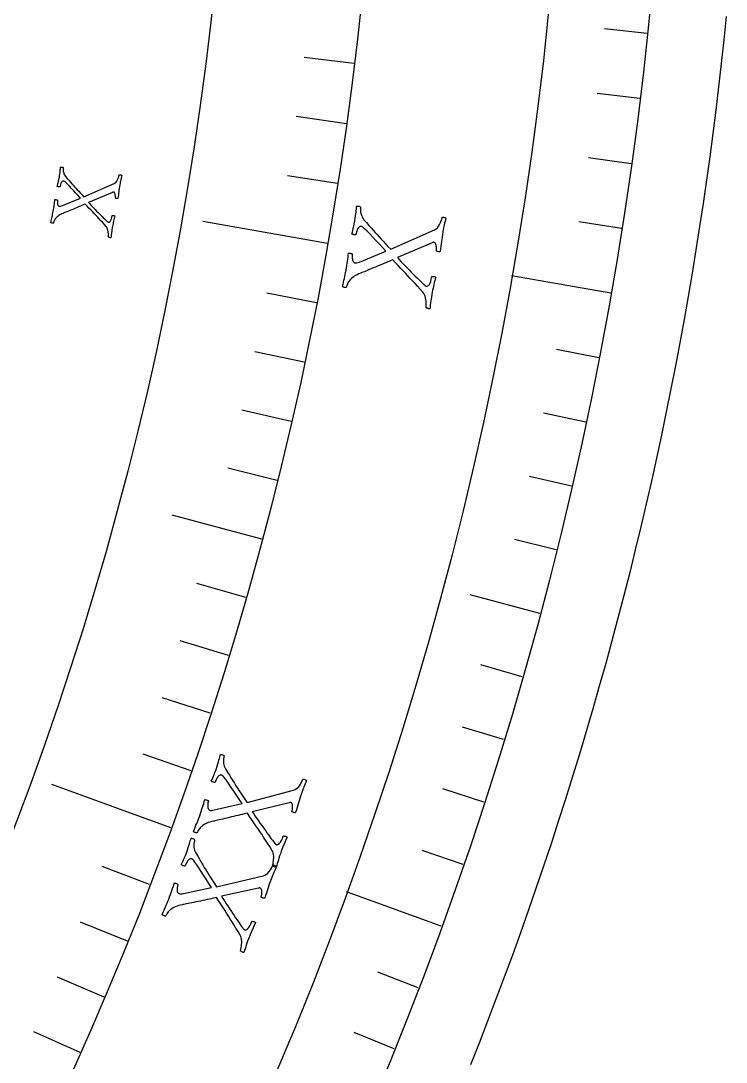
# Model space of a CAD drawing. Header units: millimetres. Extents: x -92 to 92, y -92 to 120.
# Drawn here: x 75.05 to 92.05, y -34.28 to -9.17 of the extents above; entities that cross this region are included whole.
import ezdxf

# ---------------------------------------------------------------- set-up
doc = ezdxf.new("R2010")
doc.units = ezdxf.units.MM
for name, color, linetype in [('CUT_OUTER', 1, 'Continuous'), ('ENGRAVE', 7, 'Continuous'), ('ENGRAVE_FINE', 8, 'Continuous'), ('TEXT', 5, 'Continuous')]:
    doc.layers.add(name, color=color, linetype=linetype)

msp = doc.modelspace()

# ---------------------------------------------------------------- linework, layer by layer
at = {"layer": 'CUT_OUTER'}
msp.add_lwpolyline([(92.0546, -9.0666), (91.9972, -9.6313), (91.9364, -10.1956), (91.8721, -10.7595), (91.8044, -11.323), (91.7332, -11.8861), (91.6585, -12.4487), (91.5804, -13.0109), (91.4988, -13.5726), (91.4138, -14.1337), (91.3254, -14.6944), (91.2335, -15.2545), (91.1382, -15.814), (91.0394, -16.3729), (90.9373, -16.9312), (90.8317, -17.4889), (90.7226, -18.0459), (90.6102, -18.6022), (90.4944, -19.1578), (90.3751, -19.7127), (90.2524, -20.2669), (90.1264, -20.8203), (89.9969, -21.3729), (89.8641, -21.9247), (89.7279, -22.4757), (89.5883, -23.0258), (89.4453, -23.5751), (89.299, -24.1235), (89.1493, -24.6709), (88.9962, -25.2175), (88.8398, -25.7631), (88.6801, -26.3077), (88.517, -26.8513), (88.3506, -27.394), (88.1808, -27.9356), (88.0077, -28.4761), (87.8314, -29.0156), (87.6517, -29.5539), (87.4687, -30.0912), (87.2824, -30.6273), (87.0928, -31.1623), (86.9, -31.6961), (86.7039, -32.2287), (86.5045, -32.7601), (86.3018, -33.2903), (86.0959, -33.8192), (85.8868, -34.3468)], dxfattribs=at)
at = {"layer": 'ENGRAVE'}
for points in [[(82.4407, -14.5365), (79.4346, -14.0065)], [(89.2728, -15.7412), (86.8816, -15.3196)], [(80.8601, -21.6664), (78.6978, -21.087)], [(87.5612, -23.4619), (85.8859, -23.0131)], [(78.664, -28.6314), (75.7956, -27.5873)], [(85.1831, -31.0041), (82.9014, -30.1737)]]:
    msp.add_lwpolyline(points, dxfattribs=at)
for radius in [90.65, 90.65, 88.2219, 83.7125, 83.7125, 80.1513]:
    msp.add_circle((0, 0), radius, dxfattribs=at)
at = {"layer": 'ENGRAVE_FINE'}
for points in [[(90.1534, -9.4755), (89.1185, -9.3667)], [(83.0885, -10.202), (81.8766, -10.0532)], [(89.9743, -11.0475), (88.9414, -10.9206)], [(82.8978, -11.6505), (81.6887, -11.4806)], [(89.7678, -12.616), (88.7373, -12.4712)], [(82.6819, -13.0955), (81.4759, -12.9045)], [(89.5339, -14.1808), (88.5061, -14.018)], [(82.1745, -15.9731), (80.9759, -15.7401)], [(81.8832, -17.4048), (80.6889, -17.1509)], [(88.9845, -17.2968), (87.963, -17.0983)], [(81.567, -18.8312), (80.3772, -18.5565)], [(88.6691, -18.8472), (87.6512, -18.6308)], [(81.2259, -20.2519), (80.0411, -19.9565)], [(88.3266, -20.3918), (87.3127, -20.1577)], [(87.9573, -21.9302), (86.9476, -21.6785)], [(80.4696, -23.0743), (79.2959, -22.7377)], [(80.0547, -24.4752), (78.887, -24.1182)], [(87.1384, -24.9865), (86.1381, -24.6997)], [(79.6153, -25.8686), (78.4541, -25.4913)], [(86.689, -26.5035), (85.6939, -26.1992)], [(79.1517, -27.2541), (77.9972, -26.8566)], [(86.2133, -28.0124), (85.2236, -27.6908)], [(85.7113, -29.5128), (84.7273, -29.174)], [(78.1524, -29.9999), (77.0124, -29.5623)], [(77.6169, -31.3593), (76.4848, -30.9019)], [(84.6291, -32.4861), (83.6576, -32.1131)], [(77.0578, -32.7091), (75.9338, -32.232)], [(76.4752, -34.0489), (75.3597, -33.5523)], [(84.0492, -33.9581), (83.0844, -33.5683)]]:
    msp.add_lwpolyline(points, dxfattribs=at)
at = {"layer": 'TEXT'}
for points in [[(75.8298, -13.7621), (75.8368, -13.7228), (75.8429, -13.685), (75.8483, -13.6489), (75.853, -13.6143), (75.8574, -13.5807), (75.8618, -13.5474), (75.8663, -13.5144), (75.8709, -13.4816), (75.8769, -13.4807), (75.885, -13.4807), (75.8954, -13.4817), (75.9079, -13.4836), (75.9196, -13.4863), (75.9278, -13.4895), (75.9324, -13.4932), (75.9334, -13.4974), (75.9322, -13.5062), (75.9314, -13.5172), (75.9309, -13.5302), (75.9307, -13.5453), (75.9314, -13.5612), (75.9333, -13.5768), (75.9364, -13.5921), (75.9407, -13.607), (75.9469, -13.6202), (75.9555, -13.6304), (75.9665, -13.6376), (75.98, -13.6417), (75.9937, -13.6424), (76.01, -13.6402), (76.0289, -13.6349), (76.0504, -13.6266), (76.489, -13.443), (76.4318, -13.3826), (76.3764, -13.3237), (76.3227, -13.2663), (76.2707, -13.2105), (76.2223, -13.1591), (76.1793, -13.115), (76.1418, -13.0783), (76.1097, -13.0489), (76.1045, -13.0449), (76.0993, -13.0416), (76.0939, -13.039), (76.0884, -13.0372), (76.0834, -13.0358), (76.0795, -13.0348), (76.0767, -13.0341), (76.075, -13.0337), (76.0665, -13.034), (76.0569, -13.0375), (76.0461, -13.0443), (76.0342, -13.0544), (76.0222, -13.0703), (76.0115, -13.0948), (76.0018, -13.1278), (75.9933, -13.1693), (75.9902, -13.1719), (75.9842, -13.1732), (75.9754, -13.1733), (75.9637, -13.1722), (75.9516, -13.1704), (75.9414, -13.1681), (75.9332, -13.1654), (75.9269, -13.1624), (75.9346, -13.1313), (75.9417, -13.102), (75.9484, -13.0745), (75.9547, -13.0488), (75.9606, -13.0233), (75.9663, -12.9964), (75.9718, -12.9682), (75.977, -12.9387), (75.9837, -12.8979), (75.9892, -12.8603), (75.9935, -12.826), (75.9967, -12.7949), (75.9992, -12.7668), (76.0016, -12.7412), (76.0039, -12.7181), (76.006, -12.6977), (76.0117, -12.6965), (76.0191, -12.6961), (76.0281, -12.6964), (76.0387, -12.6974), (76.0493, -12.6994), (76.0582, -12.7027), (76.0654, -12.7072), (76.071, -12.7131), (76.0703, -12.7193), (76.0698, -12.7287), (76.0695, -12.7416), (76.0693, -12.7577), (76.07, -12.7761), (76.0723, -12.7956), (76.0761, -12.8162), (76.0815, -12.838), (76.0889, -12.86), (76.0989, -12.8815), (76.1114, -12.9024), (76.1265, -12.9227), (76.169, -12.9712), (76.2085, -13.0165), (76.245, -13.0586), (76.2785, -13.0975), (76.3108, -13.1346), (76.3433, -13.1713), (76.3762, -13.2077), (76.4095, -13.2438), (76.4445, -13.2812), (76.4828, -13.3219), (76.5242, -13.3658), (76.5689, -13.4129), (77.2959, -13.0908), (77.321, -13.0765), (77.3435, -13.0574), (77.3632, -13.0333), (77.3803, -13.0045), (77.3947, -12.9737), (77.4062, -12.9439), (77.415, -12.9151), (77.4209, -12.8872), (77.4269, -12.8852), (77.4347, -12.8846), (77.4444, -12.8852), (77.4558, -12.8872), (77.4669, -12.8897), (77.4754, -12.8919), (77.4814, -12.8939), (77.4847, -12.8955), (77.4772, -12.9271), (77.4702, -12.9563), (77.4637, -12.9834), (77.4578, -13.0081), (77.452, -13.0331), (77.4463, -13.0607), (77.4405, -13.0909), (77.4348, -13.1237), (77.4273, -13.169), (77.4208, -13.2113), (77.4151, -13.2507), (77.4104, -13.2871), (77.4059, -13.3236), (77.4011, -13.3632), (77.3958, -13.4057), (77.3902, -13.4513), (77.3839, -13.4543), (77.3754, -13.4557), (77.365, -13.4557), (77.3524, -13.4541), (77.3406, -13.4514), (77.3324, -13.4483), (77.3278, -13.4445), (77.3268, -13.4402), (77.3278, -13.4323), (77.3282, -13.422), (77.3282, -13.4095), (77.3277, -13.3947), (77.3265, -13.3789), (77.3241, -13.3633), (77.3207, -13.3481), (77.3162, -13.333), (77.3106, -13.3197), (77.3036, -13.3098), (77.2954, -13.3031), (77.2858, -13.2997), (77.2833, -13.2995), (77.2803, -13.2996), (77.2768, -13.3001), (77.2728, -13.3009), (77.2687, -13.3021), (77.2651, -13.3034), (77.2618, -13.305), (77.259, -13.3068), (76.6795, -13.5532), (76.7088, -13.5845), (76.7397, -13.6171), (76.7722, -13.6511), (76.8064, -13.6863), (76.8413, -13.7221), (76.8757, -13.7573), (76.9098, -13.7921), (76.9436, -13.8264), (76.9762, -13.8593), (77.0069, -13.8898), (77.0357, -13.9179), (77.0625, -13.9437), (77.0864, -13.9663), (77.1064, -13.985), (77.1224, -13.9998), (77.1344, -14.0106), (77.1368, -14.0124), (77.1396, -14.0145), (77.1429, -14.017), (77.1468, -14.0199), (77.1511, -14.0227), (77.1558, -14.025), (77.1608, -14.0268), (77.1663, -14.0281), (77.1767, -14.0275), (77.1875, -14.022), (77.1988, -14.0116), (77.2106, -13.9963), (77.2221, -13.9749), (77.2328, -13.9464), (77.2425, -13.9106), (77.2513, -13.8676), (77.2574, -13.8656), (77.2653, -13.8646), (77.2751, -13.8646), (77.2867, -13.8658), (77.2979, -13.8675), (77.3064, -13.8696), (77.3123, -13.8719), (77.3155, -13.8744), (77.3077, -13.9049), (77.3001, -13.9356), (77.2925, -13.9667), (77.285, -13.9981), (77.2778, -14.0295), (77.271, -14.0607), (77.2647, -14.0917), (77.2589, -14.1224), (77.2515, -14.1641), (77.245, -14.2027), (77.2396, -14.2382), (77.2351, -14.2707), (77.2312, -14.302), (77.2272, -14.3339), (77.2233, -14.3664), (77.2194, -14.3994), (77.2127, -14.4), (77.2045, -14.3993), (77.195, -14.3973), (77.1842, -14.394), (77.1738, -14.3904), (77.1659, -14.3874), (77.1602, -14.3849), (77.157, -14.3831), (77.1578, -14.3761), (77.1585, -14.3643), (77.159, -14.3476), (77.1594, -14.326), (77.159, -14.3014), (77.1571, -14.2757), (77.1536, -14.2488), (77.1486, -14.2207), (77.1414, -14.1934), (77.1316, -14.1686), (77.1191, -14.1465), (77.1039, -14.1269), (77.0583, -14.0763), (77.0145, -14.028), (76.9726, -13.9823), (76.9326, -13.9389), (76.8935, -13.8969), (76.8541, -13.8549), (76.8146, -13.8132), (76.7749, -13.7716), (76.7342, -13.7292), (76.692, -13.6849), (76.6483, -13.6388), (76.6029, -13.5908), (76.579, -13.6003), (76.5523, -13.6112), (76.5229, -13.6234), (76.4908, -13.6371), (76.457, -13.6515), (76.4223, -13.666), (76.387, -13.6807), (76.3508, -13.6955), (76.3149, -13.7102), (76.2802, -13.7246), (76.2468, -13.7385), (76.2146, -13.7521), (76.1844, -13.7649), (76.1571, -13.7764), (76.1326, -13.7867), (76.111, -13.7958), (76.0933, -13.8032), (76.0806, -13.8085), (76.073, -13.8117), (76.0705, -13.8128), (76.0395, -13.8254), (76.0116, -13.8381), (75.9869, -13.851), (75.9654, -13.8641), (75.9458, -13.878), (75.9267, -13.8937), (75.9082, -13.911), (75.8903, -13.93), (75.8791, -13.9434), (75.8691, -13.9581), (75.8601, -13.9739), (75.8522, -13.991), (75.8455, -14.0077), (75.8402, -14.0225), (75.8363, -14.0354), (75.8338, -14.0464), (75.8314, -14.05), (75.8258, -14.0519), (75.817, -14.052), (75.805, -14.0503), (75.7927, -14.0475), (75.7828, -14.0439), (75.7754, -14.0397), (75.7705, -14.0347), (75.7789, -13.9963), (75.7868, -13.9608), (75.7943, -13.9283), (75.8014, -13.8987), (75.8084, -13.869), (75.8155, -13.8364), (75.8226, -13.8008), (75.8298, -13.7621)], [(82.8909, -15.1825), (82.901, -15.1256), (82.91, -15.0709), (82.9179, -15.0185), (82.9247, -14.9685), (82.931, -14.9198), (82.9375, -14.8716), (82.944, -14.8238), (82.9506, -14.7764), (82.9594, -14.775), (82.9712, -14.7751), (82.9863, -14.7765), (83.0044, -14.7793), (83.0216, -14.7832), (83.0335, -14.7878), (83.0402, -14.7932), (83.0416, -14.7993), (83.0399, -14.8121), (83.0386, -14.828), (83.0379, -14.8468), (83.0377, -14.8687), (83.0387, -14.8918), (83.0414, -14.9144), (83.0459, -14.9365), (83.0522, -14.9581), (83.0612, -14.9773), (83.0737, -14.992), (83.0897, -15.0025), (83.1093, -15.0085), (83.1293, -15.0096), (83.153, -15.0064), (83.1805, -14.9988), (83.2117, -14.9868), (83.8496, -14.721), (83.7664, -14.6332), (83.6857, -14.5477), (83.6074, -14.4645), (83.5318, -14.3836), (83.4613, -14.3091), (83.3987, -14.2453), (83.344, -14.1921), (83.2972, -14.1495), (83.2897, -14.1437), (83.282, -14.139), (83.2742, -14.1353), (83.2662, -14.1325), (83.2589, -14.1306), (83.2532, -14.1291), (83.2491, -14.1281), (83.2467, -14.1276), (83.2343, -14.128), (83.2203, -14.1331), (83.2046, -14.1429), (83.1873, -14.1575), (83.17, -14.1806), (83.1545, -14.2161), (83.1405, -14.2639), (83.1283, -14.3241), (83.1237, -14.3278), (83.115, -14.3297), (83.1022, -14.3299), (83.0852, -14.3283), (83.0675, -14.3256), (83.0527, -14.3223), (83.0408, -14.3185), (83.0317, -14.3141), (83.0427, -14.2691), (83.0531, -14.2266), (83.0627, -14.1868), (83.0717, -14.1495), (83.0803, -14.1125), (83.0884, -14.0737), (83.0963, -14.0329), (83.1038, -13.9901), (83.1133, -13.931), (83.1212, -13.8765), (83.1273, -13.8268), (83.1318, -13.7818), (83.1354, -13.741), (83.1388, -13.7039), (83.1419, -13.6706), (83.1449, -13.6409), (83.1532, -13.6393), (83.1639, -13.6386), (83.177, -13.639), (83.1924, -13.6404), (83.2078, -13.6432), (83.2208, -13.648), (83.2314, -13.6546), (83.2395, -13.6631), (83.2386, -13.672), (83.2379, -13.6857), (83.2375, -13.7043), (83.2373, -13.7277), (83.2384, -13.7543), (83.2418, -13.7825), (83.2474, -13.8124), (83.2553, -13.8439), (83.2662, -13.8758), (83.2808, -13.9069), (83.2992, -13.9372), (83.3212, -13.9666), (83.3832, -14.0368), (83.4407, -14.1024), (83.494, -14.1634), (83.5429, -14.2197), (83.5899, -14.2734), (83.6373, -14.3267), (83.6853, -14.3795), (83.7337, -14.4318), (83.7847, -14.4862), (83.8404, -14.5452), (83.9008, -14.6089), (83.9658, -14.6773), (85.0226, -14.2076), (85.0591, -14.1866), (85.0917, -14.1587), (85.1204, -14.1236), (85.1452, -14.0815), (85.1659, -14.0366), (85.1826, -13.9931), (85.1952, -13.9511), (85.2037, -13.9105), (85.2125, -13.9076), (85.2239, -13.9066), (85.2379, -13.9075), (85.2546, -13.9103), (85.2707, -13.9139), (85.2831, -13.9171), (85.2917, -13.9199), (85.2966, -13.9223), (85.2858, -13.9683), (85.2758, -14.011), (85.2664, -14.0504), (85.2578, -14.0865), (85.2496, -14.1229), (85.2413, -14.1631), (85.233, -14.2071), (85.2247, -14.255), (85.214, -14.3209), (85.2045, -14.3826), (85.1964, -14.44), (85.1896, -14.4932), (85.1832, -14.5464), (85.1762, -14.604), (85.1686, -14.666), (85.1605, -14.7324), (85.1512, -14.7367), (85.139, -14.7389), (85.1237, -14.7388), (85.1055, -14.7365), (85.0883, -14.7327), (85.0764, -14.7281), (85.0697, -14.7226), (85.0683, -14.7164), (85.0696, -14.7048), (85.0703, -14.6899), (85.0703, -14.6716), (85.0695, -14.6501), (85.0677, -14.627), (85.0642, -14.6044), (85.0593, -14.5821), (85.0527, -14.5602), (85.0445, -14.5409), (85.0344, -14.5264), (85.0224, -14.5167), (85.0085, -14.5117), (85.0048, -14.5114), (85.0004, -14.5116), (84.9953, -14.5124), (84.9895, -14.5136), (84.9836, -14.5153), (84.9783, -14.5172), (84.9736, -14.5195), (84.9694, -14.5221), (84.1268, -14.8811), (84.1693, -14.9266), (84.2143, -14.974), (84.2616, -15.0234), (84.3113, -15.0747), (84.362, -15.1267), (84.4121, -15.178), (84.4616, -15.2286), (84.5106, -15.2786), (84.558, -15.3265), (84.6026, -15.3709), (84.6444, -15.4119), (84.6834, -15.4495), (84.7181, -15.4825), (84.7471, -15.5097), (84.7704, -15.5313), (84.7879, -15.5471), (84.7912, -15.5496), (84.7953, -15.5527), (84.8002, -15.5564), (84.8058, -15.5606), (84.812, -15.5647), (84.8188, -15.5681), (84.8262, -15.5707), (84.8341, -15.5726), (84.8493, -15.5718), (84.8651, -15.5638), (84.8815, -15.5487), (84.8987, -15.5264), (84.9155, -15.4953), (84.931, -15.4537), (84.9453, -15.4016), (84.9582, -15.339), (84.967, -15.336), (84.9785, -15.3345), (84.9927, -15.3346), (85.0096, -15.3363), (85.0259, -15.3389), (85.0383, -15.3419), (85.0468, -15.3453), (85.0515, -15.349), (85.0402, -15.3933), (85.029, -15.4381), (85.0179, -15.4834), (85.0069, -15.5291), (84.9963, -15.5748), (84.9864, -15.6203), (84.9771, -15.6654), (84.9685, -15.7102), (84.9576, -15.7709), (84.9481, -15.8271), (84.94, -15.8789), (84.9334, -15.9262), (84.9275, -15.9718), (84.9216, -16.0182), (84.9158, -16.0655), (84.9099, -16.1136), (84.9001, -16.1145), (84.8883, -16.1134), (84.8745, -16.1105), (84.8587, -16.1056), (84.8437, -16.1003), (84.8321, -16.0959), (84.8239, -16.0923), (84.8192, -16.0896), (84.8204, -16.0794), (84.8215, -16.0622), (84.8223, -16.0379), (84.8231, -16.0065), (84.8226, -15.9707), (84.8199, -15.9332), (84.8149, -15.894), (84.8077, -15.8531), (84.7974, -15.8132), (84.7832, -15.7772), (84.7651, -15.7449), (84.7431, -15.7163), (84.6769, -15.6424), (84.6134, -15.5721), (84.5526, -15.5054), (84.4945, -15.4422), (84.4376, -15.381), (84.3805, -15.32), (84.323, -15.2592), (84.2653, -15.1986), (84.2063, -15.1369), (84.1449, -15.0724), (84.0813, -15.0054), (84.0153, -14.9357), (83.9805, -14.9494), (83.9417, -14.9652), (83.899, -14.983), (83.8523, -15.0027), (83.803, -15.0236), (83.7527, -15.0447), (83.7012, -15.0659), (83.6486, -15.0874), (83.5964, -15.1087), (83.546, -15.1294), (83.4973, -15.1495), (83.4504, -15.1691), (83.4065, -15.1876), (83.3668, -15.2043), (83.3311, -15.2191), (83.2996, -15.2323), (83.2739, -15.243), (83.2555, -15.2506), (83.2445, -15.2552), (83.2408, -15.2567), (83.1956, -15.2749), (83.1551, -15.2933), (83.1192, -15.3119), (83.0879, -15.3307), (83.0593, -15.3508), (83.0316, -15.3734), (83.0046, -15.3984), (82.9785, -15.4259), (82.9622, -15.4453), (82.9476, -15.4665), (82.9345, -15.4894), (82.9229, -15.5141), (82.9132, -15.5383), (82.9055, -15.5598), (82.8997, -15.5784), (82.896, -15.5943), (82.8925, -15.5995), (82.8843, -15.6022), (82.8715, -15.6023), (82.8541, -15.5998), (82.8362, -15.5956), (82.8219, -15.5904), (82.8112, -15.5842), (82.804, -15.577), (82.8163, -15.5214), (82.8279, -15.4701), (82.8389, -15.423), (82.8493, -15.3802), (82.8595, -15.3373), (82.8698, -15.2901), (82.8803, -15.2385), (82.8909, -15.1825)], [(79.3614, -28.3403), (79.3806, -28.2857), (79.3982, -28.2332), (79.4145, -28.1828), (79.4293, -28.1345), (79.4434, -28.0874), (79.4575, -28.0409), (79.4717, -27.9947), (79.4859, -27.9491), (79.4947, -27.9491), (79.5064, -27.9511), (79.521, -27.9549), (79.5385, -27.9606), (79.5548, -27.9672), (79.5658, -27.9737), (79.5715, -27.98), (79.572, -27.9863), (79.5681, -27.9987), (79.5644, -28.0141), (79.5606, -28.0326), (79.5569, -28.0542), (79.5541, -28.0771), (79.5532, -28.0999), (79.5541, -28.1224), (79.5568, -28.1447), (79.5626, -28.1651), (79.5725, -28.1817), (79.5867, -28.1946), (79.6051, -28.2037), (79.6246, -28.208), (79.6485, -28.2086), (79.6769, -28.2056), (79.7096, -28.1988), (80.382, -28.0392), (80.314, -27.9392), (80.2481, -27.8418), (80.1843, -27.7471), (80.1227, -27.655), (80.0651, -27.5701), (80.0136, -27.4971), (79.9682, -27.4358), (79.9289, -27.3862), (79.9224, -27.3793), (79.9156, -27.3734), (79.9085, -27.3684), (79.901, -27.3644), (79.8941, -27.3613), (79.8887, -27.3589), (79.8849, -27.3573), (79.8826, -27.3564), (79.8703, -27.3548), (79.8556, -27.3576), (79.8386, -27.3648), (79.8192, -27.3764), (79.7984, -27.3964), (79.7773, -27.4289), (79.7559, -27.4739), (79.7341, -27.5313), (79.729, -27.5342), (79.7201, -27.5347), (79.7073, -27.5328), (79.6908, -27.5285), (79.6738, -27.523), (79.6598, -27.5174), (79.6486, -27.5117), (79.6403, -27.5059), (79.6585, -27.4632), (79.6755, -27.423), (79.6915, -27.3852), (79.7064, -27.3498), (79.7207, -27.3147), (79.7351, -27.2777), (79.7494, -27.2387), (79.7637, -27.1977), (79.7826, -27.1409), (79.7991, -27.0884), (79.8132, -27.0403), (79.8249, -26.9966), (79.835, -26.957), (79.8443, -26.9209), (79.8528, -26.8885), (79.8605, -26.8597), (79.869, -26.8594), (79.8797, -26.8605), (79.8925, -26.863), (79.9075, -26.8668), (79.9223, -26.8721), (79.9343, -26.8789), (79.9437, -26.8871), (79.9503, -26.8968), (79.948, -26.9055), (79.9451, -26.9189), (79.9417, -26.9372), (79.9378, -26.9602), (79.9346, -26.9867), (79.9334, -27.0151), (79.9341, -27.0455), (79.9368, -27.0779), (79.9424, -27.1111), (79.9518, -27.1442), (79.9651, -27.177), (79.9821, -27.2096), (80.0319, -27.2888), (80.0781, -27.3628), (80.1209, -27.4316), (80.16, -27.495), (80.1978, -27.5557), (80.236, -27.6159), (80.2748, -27.6757), (80.3142, -27.7351), (80.3558, -27.797), (80.4013, -27.8642), (80.4506, -27.9369), (80.5037, -28.0148), (81.6224, -27.7215), (81.6618, -27.7067), (81.6985, -27.6844), (81.7325, -27.6544), (81.7637, -27.6168), (81.7914, -27.5758), (81.8149, -27.5356), (81.8341, -27.4962), (81.849, -27.4575), (81.8581, -27.456), (81.8695, -27.4569), (81.8832, -27.46), (81.8992, -27.4655), (81.9146, -27.4716), (81.9263, -27.4768), (81.9344, -27.481), (81.9388, -27.4841), (81.9207, -27.5278), (81.9039, -27.5683), (81.8884, -27.6057), (81.874, -27.6399), (81.8601, -27.6745), (81.8454, -27.7128), (81.8301, -27.755), (81.8142, -27.8009), (81.793, -27.8642), (81.7738, -27.9236), (81.7565, -27.9789), (81.7412, -28.0303), (81.7263, -28.0818), (81.7101, -28.1375), (81.6927, -28.1974), (81.6739, -28.2616), (81.6641, -28.2645), (81.6516, -28.2646), (81.6366, -28.2621), (81.619, -28.2569), (81.6027, -28.2503), (81.5916, -28.2439), (81.5859, -28.2374), (81.5855, -28.231), (81.5887, -28.2198), (81.5918, -28.2052), (81.5947, -28.1872), (81.5974, -28.1658), (81.5993, -28.1428), (81.5996, -28.1199), (81.5982, -28.0971), (81.5953, -28.0744), (81.5903, -28.054), (81.5826, -28.0381), (81.5724, -28.0265), (81.5594, -28.0194), (81.5559, -28.0185), (81.5515, -28.018), (81.5464, -28.0179), (81.5404, -28.0182), (81.5343, -28.0189), (81.5288, -28.02), (81.5237, -28.0215), (81.5192, -28.0234), (80.6298, -28.2419), (80.6644, -28.2937), (80.7011, -28.3477), (80.7399, -28.404), (80.7807, -28.4627), (80.8223, -28.5222), (80.8635, -28.5809), (80.9042, -28.6388), (80.9446, -28.696), (80.9836, -28.7509), (81.0204, -28.802), (81.0551, -28.8492), (81.0875, -28.8926), (81.1165, -28.9307), (81.1407, -28.9623), (81.1602, -28.9873), (81.1749, -29.0057), (81.1778, -29.0087), (81.1813, -29.0124), (81.1855, -29.0168), (81.1904, -29.0219), (81.1959, -29.027), (81.2021, -29.0314), (81.2089, -29.0352), (81.2164, -29.0384), (81.2315, -29.04), (81.2484, -29.0346), (81.2671, -29.0223), (81.2876, -29.0031), (81.3092, -28.9751), (81.3313, -28.9366), (81.3537, -28.8874), (81.3765, -28.8278), (81.3857, -28.8262), (81.3973, -28.8266), (81.4113, -28.829), (81.4277, -28.8334), (81.4434, -28.8386), (81.4551, -28.8435), (81.463, -28.8482), (81.467, -28.8526), (81.4487, -28.8946), (81.4304, -28.937), (81.4122, -28.9799), (81.394, -29.0232), (81.3761, -29.0666), (81.359, -29.1099), (81.3426, -29.1529), (81.3269, -29.1958), (81.3063, -29.2539), (81.2879, -29.3079), (81.2716, -29.3577), (81.2574, -29.4033), (81.2443, -29.4474), (81.231, -29.4922), (81.2176, -29.5379), (81.2041, -29.5845), (81.1942, -29.5837), (81.1828, -29.5808), (81.1696, -29.5757), (81.1548, -29.5684), (81.1408, -29.5607), (81.1301, -29.5544), (81.1227, -29.5496), (81.1185, -29.5462), (81.1213, -29.5363), (81.1251, -29.5195), (81.1298, -29.4956), (81.1356, -29.4648), (81.1409, -29.4293), (81.1443, -29.3919), (81.1457, -29.3524), (81.1451, -29.3109), (81.1414, -29.2699), (81.1332, -29.232), (81.1205, -29.1972), (81.1034, -29.1655), (81.05, -29.0819), (80.9986, -29.0023), (80.9494, -28.9267), (80.9022, -28.855), (80.856, -28.7853), (80.8094, -28.7159), (80.7625, -28.6466), (80.7153, -28.5776), (80.667, -28.5071), (80.6168, -28.4337), (80.5648, -28.3572), (80.5109, -28.2778), (80.4744, -28.2858), (80.4336, -28.2951), (80.3885, -28.3057), (80.3392, -28.3177), (80.2873, -28.3304), (80.2342, -28.3431), (80.18, -28.3558), (80.1246, -28.3684), (80.0696, -28.381), (80.0165, -28.3933), (79.9652, -28.4054), (79.9158, -28.4172), (79.8695, -28.4283), (79.8276, -28.4384), (79.79, -28.4473), (79.7568, -28.4552), (79.7297, -28.4616), (79.7103, -28.4662), (79.6987, -28.4689), (79.6948, -28.4698), (79.6473, -28.4805), (79.6043, -28.4921), (79.5659, -28.5047), (79.532, -28.5182), (79.5005, -28.5335), (79.4695, -28.5513), (79.4389, -28.5716), (79.4087, -28.5945), (79.3895, -28.6111), (79.3716, -28.6296), (79.355, -28.6502), (79.3396, -28.6727), (79.3261, -28.695), (79.315, -28.7149), (79.3064, -28.7324), (79.3001, -28.7475), (79.2958, -28.752), (79.2873, -28.7533), (79.2747, -28.7514), (79.2579, -28.7462), (79.2409, -28.7391), (79.2276, -28.7317), (79.218, -28.7239), (79.2122, -28.7156), (79.2332, -28.6627), (79.253, -28.6139), (79.2714, -28.5692), (79.2886, -28.5286), (79.3055, -28.4879), (79.3233, -28.443), (79.342, -28.3938), (79.3614, -28.3403)], [(78.6161, -30.3465), (78.6367, -30.2924), (78.6557, -30.2403), (78.6732, -30.1904), (78.6892, -30.1425), (78.7045, -30.0958), (78.7198, -30.0496), (78.7351, -30.0039), (78.7505, -29.9586), (78.7593, -29.9589), (78.771, -29.9611), (78.7854, -29.9653), (78.8028, -29.9714), (78.8189, -29.9784), (78.8297, -29.9852), (78.8353, -29.9917), (78.8356, -29.998), (78.8315, -30.0103), (78.8273, -30.0256), (78.8231, -30.044), (78.8188, -30.0654), (78.8155, -30.0883), (78.8139, -30.1111), (78.8143, -30.1336), (78.8164, -30.156), (78.8217, -30.1765), (78.8312, -30.1933), (78.845, -30.2066), (78.8632, -30.2161), (78.8826, -30.2209), (78.9065, -30.2222), (78.9349, -30.2198), (78.9678, -30.2139), (79.644, -30.0714), (79.5786, -29.9697), (79.5152, -29.8707), (79.4538, -29.7744), (79.3945, -29.6808), (79.3392, -29.5945), (79.2895, -29.5201), (79.2457, -29.4577), (79.2076, -29.4071), (79.2013, -29.4001), (79.1947, -29.394), (79.1877, -29.3888), (79.1803, -29.3847), (79.1735, -29.3814), (79.1682, -29.3789), (79.1644, -29.3771), (79.1621, -29.3762), (79.1499, -29.3743), (79.1352, -29.3767), (79.1179, -29.3835), (79.0982, -29.3945), (79.0769, -29.414), (79.055, -29.446), (79.0324, -29.4904), (79.0092, -29.5472), (79.004, -29.55), (78.9951, -29.5503), (78.9824, -29.5481), (78.966, -29.5434), (78.9492, -29.5374), (78.9353, -29.5314), (78.9242, -29.5254), (78.9161, -29.5194), (78.9353, -29.4772), (78.9534, -29.4375), (78.9704, -29.4001), (78.9861, -29.3651), (79.0014, -29.3304), (79.0167, -29.2938), (79.032, -29.2551), (79.0473, -29.2145), (79.0677, -29.1582), (79.0855, -29.1062), (79.1008, -29.0584), (79.1136, -29.0151), (79.1247, -28.9757), (79.1349, -28.9399), (79.1443, -28.9077), (79.1527, -28.8791), (79.1612, -28.879), (79.1718, -28.8804), (79.1846, -28.8832), (79.1995, -28.8874), (79.2141, -28.8931), (79.226, -28.9001), (79.2351, -28.9086), (79.2415, -28.9185), (79.2389, -28.927), (79.2357, -28.9404), (79.2319, -28.9586), (79.2273, -28.9815), (79.2235, -29.0079), (79.2215, -29.0363), (79.2215, -29.0667), (79.2234, -29.0991), (79.2282, -29.1325), (79.2367, -29.1658), (79.2491, -29.1989), (79.2653, -29.2319), (79.3131, -29.3124), (79.3574, -29.3876), (79.3984, -29.4574), (79.436, -29.5218), (79.4721, -29.5834), (79.5088, -29.6445), (79.5461, -29.7053), (79.584, -29.7657), (79.624, -29.8287), (79.6677, -29.897), (79.7152, -29.9709), (79.7664, -30.0502), (80.8921, -29.7853), (80.9319, -29.7716), (80.9691, -29.7502), (81.0038, -29.7211), (81.036, -29.6843), (81.0647, -29.644), (81.0892, -29.6044), (81.1094, -29.5655), (81.1254, -29.5272), (81.1345, -29.526), (81.1459, -29.5271), (81.1595, -29.5306), (81.1753, -29.5365), (81.1905, -29.543), (81.2021, -29.5484), (81.2101, -29.5528), (81.2144, -29.5561), (81.1953, -29.5992), (81.1774, -29.6393), (81.1609, -29.6763), (81.1457, -29.7102), (81.1309, -29.7444), (81.1153, -29.7823), (81.0989, -29.8241), (81.0819, -29.8696), (81.059, -29.9323), (81.0383, -29.9912), (81.0196, -30.0461), (81.003, -30.097), (80.9868, -30.1481), (80.9692, -30.2034), (80.9502, -30.2629), (80.9299, -30.3266), (80.92, -30.3292), (80.9075, -30.329), (80.8926, -30.3261), (80.8751, -30.3205), (80.8589, -30.3135), (80.8481, -30.3067), (80.8425, -30.3002), (80.8422, -30.2938), (80.8457, -30.2826), (80.8492, -30.2681), (80.8525, -30.2502), (80.8558, -30.2289), (80.8583, -30.2059), (80.8591, -30.183), (80.8584, -30.1602), (80.8561, -30.1374), (80.8516, -30.1169), (80.8443, -30.1008), (80.8343, -30.089), (80.8216, -30.0816), (80.8181, -30.0806), (80.8137, -30.08), (80.8086, -30.0797), (80.8026, -30.0799), (80.7965, -30.0804), (80.7909, -30.0814), (80.7859, -30.0827), (80.7813, -30.0845), (79.8866, -30.2804), (79.9199, -30.333), (79.9552, -30.3879), (79.9925, -30.4452), (80.0318, -30.5049), (80.0719, -30.5654), (80.1116, -30.6252), (80.1509, -30.6841), (80.1897, -30.7423), (80.2274, -30.7982), (80.2629, -30.8502), (80.2963, -30.8983), (80.3276, -30.9424), (80.3556, -30.9813), (80.3791, -31.0135), (80.3979, -31.039), (80.4121, -31.0577), (80.415, -31.0609), (80.4184, -31.0647), (80.4225, -31.0692), (80.4272, -31.0744), (80.4326, -31.0796), (80.4386, -31.0842), (80.4454, -31.0881), (80.4528, -31.0915), (80.4679, -31.0934), (80.4849, -31.0885), (80.5039, -31.0767), (80.5249, -31.058), (80.5472, -31.0306), (80.5702, -30.9926), (80.5939, -30.9441), (80.6182, -30.885), (80.6274, -30.8837), (80.639, -30.8844), (80.653, -30.8871), (80.6692, -30.8919), (80.6848, -30.8975), (80.6964, -30.9028), (80.7042, -30.9077), (80.708, -30.9122), (80.6886, -30.9537), (80.6693, -30.9956), (80.65, -31.038), (80.6307, -31.0808), (80.6118, -31.1238), (80.5935, -31.1666), (80.576, -31.2092), (80.5592, -31.2517), (80.5372, -31.3092), (80.5174, -31.3627), (80.4999, -31.4121), (80.4845, -31.4574), (80.4702, -31.501), (80.4558, -31.5455), (80.4413, -31.5909), (80.4266, -31.6371), (80.4168, -31.6361), (80.4054, -31.6329), (80.3924, -31.6274), (80.3778, -31.6197), (80.364, -31.6117), (80.3534, -31.6052), (80.3461, -31.6002), (80.342, -31.5966), (80.345, -31.5869), (80.3493, -31.5701), (80.3546, -31.5464), (80.3612, -31.5157), (80.3674, -31.4804), (80.3717, -31.443), (80.3741, -31.4036), (80.3746, -31.3621), (80.3719, -31.321), (80.3647, -31.2829), (80.3529, -31.2478), (80.3366, -31.2157), (80.2853, -31.1308), (80.236, -31.0499), (80.1887, -30.973), (80.1434, -30.9001), (80.0989, -30.8294), (80.0541, -30.7588), (80.009, -30.6883), (79.9635, -30.6181), (79.9171, -30.5464), (79.8688, -30.4717), (79.8187, -30.394), (79.7669, -30.3132), (79.7301, -30.3203), (79.6891, -30.3285), (79.6438, -30.338), (79.5942, -30.3488), (79.5419, -30.3601), (79.4885, -30.3715), (79.434, -30.3828), (79.3784, -30.394), (79.3231, -30.4052), (79.2697, -30.4162), (79.2181, -30.4269), (79.1684, -30.4375), (79.1218, -30.4474), (79.0797, -30.4564), (79.0419, -30.4644), (79.0085, -30.4714), (78.9812, -30.4771), (78.9617, -30.4812), (78.9501, -30.4837), (78.9462, -30.4845), (78.8984, -30.4939), (78.8551, -30.5045), (78.8164, -30.5161), (78.7821, -30.5287), (78.7503, -30.5432), (78.7188, -30.5602), (78.6877, -30.5798), (78.6569, -30.6019), (78.6373, -30.6179), (78.619, -30.636), (78.6018, -30.6561), (78.5859, -30.6783), (78.5718, -30.7002), (78.5603, -30.7198), (78.5511, -30.7371), (78.5445, -30.752), (78.5401, -30.7565), (78.5316, -30.7576), (78.519, -30.7553), (78.5024, -30.7496), (78.4856, -30.7422), (78.4725, -30.7344), (78.4631, -30.7263), (78.4574, -30.7179), (78.4798, -30.6655), (78.5008, -30.6173), (78.5203, -30.573), (78.5385, -30.5329), (78.5565, -30.4927), (78.5754, -30.4482), (78.5953, -30.3995), (78.6161, -30.3465)]]:
    msp.add_lwpolyline(points, close=True, dxfattribs=at)

doc.saveas('drawing.dxf')
